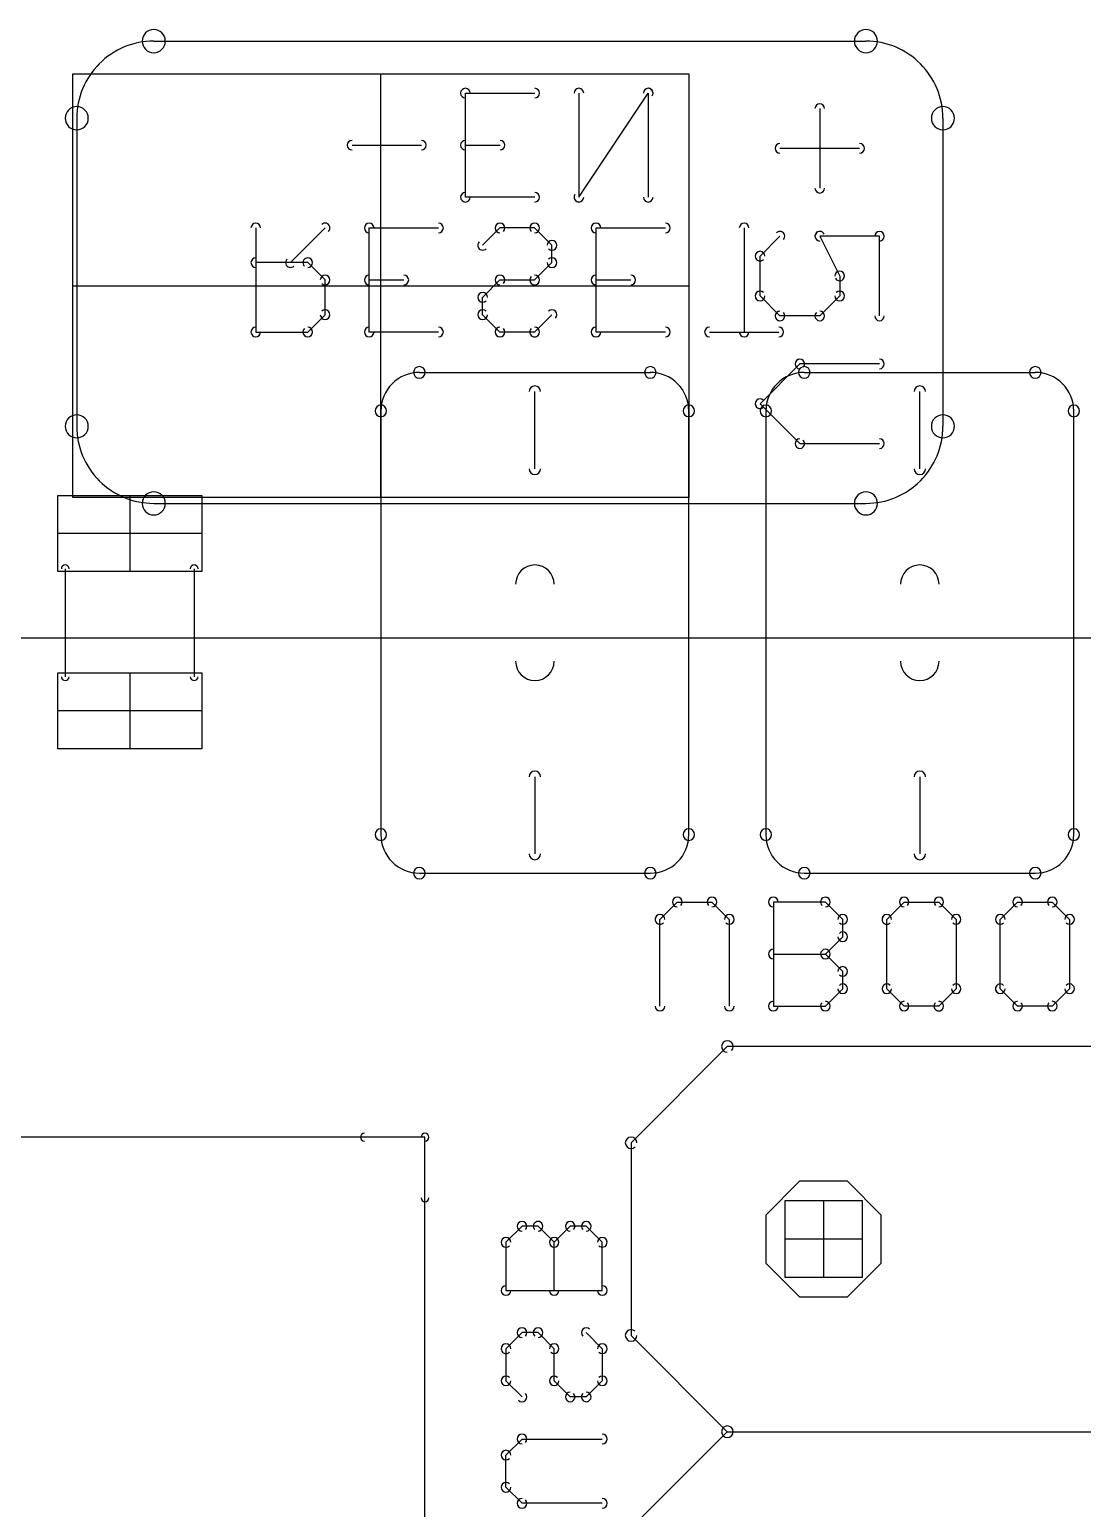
# Model space of a CAD drawing. Header units: inches. Extents: x 0 to 2.1, y -0.07 to 2.7.
# Drawn here: x 1.5537 to 1.8273, y 0.6701 to 1.054 of the extents above; entities that cross this region are included whole.
import ezdxf

# ---------------------------------------------------------------- set-up
doc = ezdxf.new("R2010")
doc.units = ezdxf.units.IN
doc.header["$LTSCALE"] = 0.0393700787401575
doc.header["$MEASUREMENT"] = 0
for name, color, linetype, true_color in [('freetronics11$components$ghosts', 9, 'Continuous', 0xbebebe), ('freetronics11$dxf$0', 18, 'Continuous', 0x000000), ('freetronics11$pads', 30, 'Continuous', 0xff7f00), ('freetronics11$pads$bottom', 30, 'Continuous', 0xff7f00), ('freetronics11$screen', 52, 'Continuous', 0xd7d71f)]:
    doc.layers.add(name, color=color, linetype=linetype, true_color=true_color)

# ---------------------------------------------------------------- blocks, each defined once
blk = doc.blocks.new('RECT')
at = {"layer": 'freetronics11$dxf$0', "color": 0, "linetype": 'ByBlock', "lineweight": -2}
for p, q in [((0.5, 0.5), (-0.5, 0.5)), ((-0.5, 0.5), (-0.5, -0.5)), ((0, -0.5), (0, 0.5)), ((0.5, -0.5), (0.5, 0.5)), ((-0.5, 0), (0.5, 0)), ((-0.5, -0.5), (0.5, -0.5))]:
    blk.add_line(p, q, dxfattribs=at)
blk = doc.blocks.new('OCTAGONP')
at = {"layer": 'freetronics11$dxf$0', "color": 0, "linetype": 'ByBlock', "lineweight": -2}
blk.add_lwpolyline([(-0.25, -0.103553), (-0.25, 0.103553), (-0.103553, 0.25), (0.103553, 0.25), (0.25, 0.103553), (0.25, -0.103553), (0.103553, -0.25), (-0.103553, -0.25), (-0.25, -0.103553), (-0.25, 0.103553)], dxfattribs=at)

msp = doc.modelspace()

# ---------------------------------------------------------------- linework, layer by layer
at = {"layer": 'freetronics11$components$ghosts'}
for p, q in [((1.685, 0.9400000000000002, -0.0645677542339978), (1.685, 0.9600000000000002, -0.0645677542339978)), ((1.785, 0.9400000000000002, -0.0645677542339978), (1.785, 0.9600000000000002, -0.0645677542339978)), ((1.562992, 0.9140160000000003, -0.0645677542339978), (1.562992, 0.8859840000000002, -0.0645677542339978)), ((1.596496, 0.9140160000000003, -0.0645677542339978), (1.596496, 0.8859840000000002, -0.0645677542339978)), ((1.685, 0.8600000000000002, -0.0645677542339978), (1.685, 0.8400000000000002, -0.0645677542339978)), ((1.785, 0.8600000000000002, -0.0645677542339978), (1.785, 0.8400000000000002, -0.0645677542339978)), ((1.656457, 0.7664570000000003, -0.0645677542339978), (1.463543, 0.7664570000000003, -0.0645677542339978)), ((1.656457, 0.5735430000000002, -0.0645677542339978), (1.656457, 0.7664570000000003, -0.0645677542339978))]:
    msp.add_line(p, q, dxfattribs=at)
for centre, radius, start, end in [((1.685, 0.9600000000000002, -0.0645677542339978), 0.0015000000000001, 0, 180), ((1.785, 0.9600000000000002, -0.0645677542339978), 0.0014999999999999, 0, 180), ((1.685, 0.9400000000000002, -0.0645677542339978), 0.0015000000000001, 180, 0), ((1.785, 0.9400000000000002, -0.0645677542339978), 0.0014999999999999, 180, 0), ((1.562992, 0.9140160000000003, -0.0645677542339978), 0.001, 0, 180), ((1.596496, 0.9140160000000003, -0.0645677542339978), 0.001, 0, 180), ((1.685, 0.9100000000000003, -0.0645677542339978), 0.005, 0, 180), ((1.785, 0.9100000000000003, -0.0645677542339978), 0.005, 0, 180), ((1.685, 0.8900000000000002, -0.0645677542339978), 0.005, 180, 0), ((1.785, 0.8900000000000002, -0.0645677542339978), 0.005, 180, 0), ((1.562992, 0.8859840000000002, -0.0645677542339978), 0.001, 180, 0), ((1.596496, 0.8859840000000002, -0.0645677542339978), 0.001, 180, 0), ((1.685, 0.8600000000000002, -0.0645677542339978), 0.0015000000000001, 0, 180), ((1.785, 0.8600000000000002, -0.0645677542339978), 0.0014999999999999, 0, 180), ((1.685, 0.8400000000000002, -0.0645677542339978), 0.0015000000000001, 180, 0), ((1.785, 0.8400000000000002, -0.0645677542339978), 0.0014999999999999, 180, 0), ((1.656457, 0.7664570000000003, -0.0645677542339978), 0.001, 0, 180), ((1.656457, 0.7664570000000002, -0.0645677542339978), 0.0009999999999999, 270, 90)]:
    msp.add_arc(centre, radius, start, end, dxfattribs=at)
at = {"layer": 'freetronics11$pads'}
for p, q in [((1.565, 0.9324999999999999, 0.001), (1.565, 1.0425, 0.001)), ((1.565, 1.0425, 0.001), (1.724999999999999, 1.0425, 0.001)), ((1.645, 0.9324999999999999, 0.001), (1.645, 1.0425, 0.001)), ((1.724999999999999, 1.0425, 0.001), (1.724999999999999, 0.9324999999999999, 0.001)), ((1.565, 0.9874999999999999, 0.001), (1.724999999999999, 0.9874999999999999, 0.001)), ((1.724999999999999, 0.9324999999999999, 0.001), (1.565, 0.9324999999999999, 0.001))]:
    msp.add_line(p, q, dxfattribs=at)
at = {"layer": 'freetronics11$screen'}
for p, q in [((1.586, 1.050999999999999), (1.771, 1.050999999999999)), ((1.666965, 1.0375, -0.0642037024644965), (1.684981, 1.0375, -0.0642037024644965)), ((1.666965, 1.010477, -0.0642037024644965), (1.666965, 1.0375, -0.0642037024644965)), ((1.69643, 1.010477, -0.0642037024644965), (1.714446, 1.0375, -0.0642037024644965)), ((1.69643, 1.0375, -0.0642037024644965), (1.69643, 1.010477, -0.0642037024644965)), ((1.714446, 1.0375, -0.0642037024644965), (1.714446, 1.010477, -0.0642037024644965)), ((1.759013, 1.0335), (1.759013, 1.012815999999999)), ((1.566, 1.030999999999999), (1.566, 0.9509999999999995)), ((1.791, 1.030999999999999), (1.791, 0.9509999999999995)), ((1.6375, 1.023989, -0.0642037024644965), (1.655515, 1.023989, -0.0642037024644965)), ((1.666965, 1.023989, -0.0642037024644965), (1.675973, 1.023989, -0.0642037024644965)), ((1.769355, 1.023158), (1.748671, 1.023158)), ((1.684981, 1.010477, -0.0642037024644965), (1.666965, 1.010477, -0.0642037024644965)), ((1.6125, 1.0025, -0.0642037024644965), (1.6125, 0.9754770000000003, -0.0642037024644965)), ((1.621508, 0.9934920000000003, -0.0642037024644965), (1.630515, 1.0025, -0.0642037024644965)), ((1.641965, 1.0025, -0.0642037024644965), (1.659981, 1.0025, -0.0642037024644965)), ((1.641965, 0.9754770000000003, -0.0642037024644965), (1.641965, 1.0025, -0.0642037024644965)), ((1.675934, 1.0025, -0.0642037024644965), (1.67143, 0.9979960000000002, -0.0642037024644965)), ((1.684942, 1.0025, -0.0642037024644965), (1.675934, 1.0025, -0.0642037024644965)), ((1.689446, 0.9979960000000002, -0.0642037024644965), (1.684942, 1.0025, -0.0642037024644965)), ((1.700896, 1.0025, -0.0642037024644965), (1.718911, 1.0025, -0.0642037024644965)), ((1.700896, 0.9754770000000003, -0.0642037024644965), (1.700896, 1.0025, -0.0642037024644965)), ((1.739368, 1.0025, -0.0642037024644965), (1.739368, 0.9754770000000003, -0.0642037024644965)), ((1.7435, 0.9951809999999995), (1.748671, 1.000351999999999)), ((1.774526, 1.000351999999999), (1.759013, 1.000351999999999)), ((1.759013, 1.000351999999999), (1.764184, 0.9900099999999996)), ((1.774526, 0.9796669999999995), (1.774526, 1.000351999999999)), ((1.689446, 0.9934920000000003, -0.0642037024644965), (1.689446, 0.9979960000000002, -0.0642037024644965)), ((1.7435, 0.9848389999999996), (1.7435, 0.9951809999999995)), ((1.626011, 0.9934920000000003, -0.0642037024644965), (1.6125, 0.9934920000000003, -0.0642037024644965)), ((1.630515, 0.9889890000000002, -0.0642037024644965), (1.626011, 0.9934920000000003, -0.0642037024644965)), ((1.684942, 0.9889890000000002, -0.0642037024644965), (1.689446, 0.9934920000000003, -0.0642037024644965)), ((1.630515, 0.9799810000000002, -0.0642037024644965), (1.630515, 0.9889890000000002, -0.0642037024644965)), ((1.641965, 0.9889890000000002, -0.0642037024644965), (1.650973, 0.9889890000000002, -0.0642037024644965)), ((1.67143, 0.9844850000000003, -0.0642037024644965), (1.675934, 0.9889890000000002, -0.0642037024644965)), ((1.675934, 0.9889890000000002, -0.0642037024644965), (1.684942, 0.9889890000000002, -0.0642037024644965)), ((1.700896, 0.9889890000000002, -0.0642037024644965), (1.709903, 0.9889890000000002, -0.0642037024644965)), ((1.764184, 0.9900099999999996), (1.764184, 0.9848389999999996)), ((1.67143, 0.9799810000000002, -0.0642037024644965), (1.67143, 0.9844850000000003, -0.0642037024644965)), ((1.748671, 0.9796669999999995), (1.7435, 0.9848389999999996)), ((1.764184, 0.9848389999999996), (1.759013, 0.9796669999999995)), ((1.626011, 0.9754770000000003, -0.0642037024644965), (1.630515, 0.9799810000000002, -0.0642037024644965)), ((1.675934, 0.9754770000000003, -0.0642037024644965), (1.67143, 0.9799810000000002, -0.0642037024644965)), ((1.689446, 0.9799810000000002, -0.0642037024644965), (1.684942, 0.9754770000000003, -0.0642037024644965)), ((1.759013, 0.9796669999999995), (1.748671, 0.9796669999999995)), ((1.6125, 0.9754770000000003, -0.0642037024644965), (1.626011, 0.9754770000000003, -0.0642037024644965)), ((1.659981, 0.9754770000000003, -0.0642037024644965), (1.641965, 0.9754770000000003, -0.0642037024644965)), ((1.684942, 0.9754770000000003, -0.0642037024644965), (1.675934, 0.9754770000000003, -0.0642037024644965)), ((1.718911, 0.9754770000000003, -0.0642037024644965), (1.700896, 0.9754770000000003, -0.0642037024644965)), ((1.730361, 0.9754770000000003, -0.0642037024644965), (1.748376, 0.9754770000000003, -0.0642037024644965)), ((1.655, 0.9650000000000002, -0.0642037024644965), (1.715, 0.9650000000000002, -0.0642037024644965)), ((1.753842, 0.9672029999999996), (1.7435, 0.9568609999999995)), ((1.774526, 0.9672029999999996), (1.753842, 0.9672029999999996)), ((1.755, 0.9650000000000002, -0.0642037024644965), (1.815, 0.9650000000000002, -0.0642037024644965)), ((1.7435, 0.9568609999999995), (1.753842, 0.9465189999999996)), ((1.645, 0.9550000000000002, -0.0642037024644965), (1.645, 0.8450000000000002, -0.0642037024644965)), ((1.725, 0.8450000000000002, -0.0642037024644965), (1.725, 0.9550000000000002, -0.0642037024644965)), ((1.745, 0.9550000000000002, -0.0642037024644965), (1.745, 0.8450000000000002, -0.0642037024644965)), ((1.825, 0.8450000000000002, -0.0642037024644965), (1.825, 0.9550000000000002, -0.0642037024644965)), ((1.753842, 0.9465189999999996), (1.774526, 0.9465189999999996)), ((1.586, 0.9309999999999996), (1.771, 0.9309999999999996)), ((1.831, 0.8959999999999996), (1.276, 0.8959999999999996)), ((1.655, 0.8350000000000002, -0.0642037024644965), (1.715, 0.8350000000000002, -0.0642037024644965)), ((1.755, 0.8350000000000002, -0.0642037024644965), (1.815, 0.8350000000000002, -0.0642037024644965)), ((1.7175, 0.8229960000000002, -0.0642037024644965), (1.722004, 0.8275000000000002, -0.0642037024644965)), ((1.722004, 0.8275000000000002, -0.0642037024644965), (1.731011, 0.8275000000000002, -0.0642037024644965)), ((1.731011, 0.8275000000000002, -0.0642037024644965), (1.735515, 0.8229960000000002, -0.0642037024644965)), ((1.760477, 0.8275000000000002, -0.0642037024644965), (1.746965, 0.8275000000000002, -0.0642037024644965)), ((1.746965, 0.8275000000000002, -0.0642037024644965), (1.746965, 0.8004770000000002, -0.0642037024644965)), ((1.764981, 0.8229960000000002, -0.0642037024644965), (1.760477, 0.8275000000000002, -0.0642037024644965)), ((1.77643, 0.8229960000000002, -0.0642037024644965), (1.780934, 0.8275000000000002, -0.0642037024644965)), ((1.780934, 0.8275000000000002, -0.0642037024644965), (1.789942, 0.8275000000000002, -0.0642037024644965)), ((1.789942, 0.8275000000000002, -0.0642037024644965), (1.794446, 0.8229960000000002, -0.0642037024644965)), ((1.805896, 0.8229960000000002, -0.0642037024644965), (1.810399, 0.8275000000000002, -0.0642037024644965)), ((1.810399, 0.8275000000000002, -0.0642037024644965), (1.819407, 0.8275000000000002, -0.0642037024644965)), ((1.819407, 0.8275000000000002, -0.0642037024644965), (1.823911, 0.8229960000000002, -0.0642037024644965)), ((1.7175, 0.8004770000000002, -0.0642037024644965), (1.7175, 0.8229960000000002, -0.0642037024644965)), ((1.735515, 0.8229960000000002, -0.0642037024644965), (1.735515, 0.8004770000000002, -0.0642037024644965)), ((1.764981, 0.8184920000000002, -0.0642037024644965), (1.764981, 0.8229960000000002, -0.0642037024644965)), ((1.77643, 0.8049810000000002, -0.0642037024644965), (1.77643, 0.8229960000000002, -0.0642037024644965)), ((1.794446, 0.8229960000000002, -0.0642037024644965), (1.794446, 0.8049810000000002, -0.0642037024644965)), ((1.805896, 0.8049810000000002, -0.0642037024644965), (1.805896, 0.8229960000000002, -0.0642037024644965)), ((1.823911, 0.8229960000000002, -0.0642037024644965), (1.823911, 0.8049810000000002, -0.0642037024644965)), ((1.760477, 0.8139890000000002, -0.0642037024644965), (1.764981, 0.8184920000000002, -0.0642037024644965)), ((1.746965, 0.8139890000000002, -0.0642037024644965), (1.760477, 0.8139890000000002, -0.0642037024644965)), ((1.764981, 0.8094850000000002, -0.0642037024644965), (1.760477, 0.8139890000000002, -0.0642037024644965)), ((1.764981, 0.8049810000000002, -0.0642037024644965), (1.764981, 0.8094850000000002, -0.0642037024644965)), ((1.760477, 0.8004770000000002, -0.0642037024644965), (1.764981, 0.8049810000000002, -0.0642037024644965)), ((1.780934, 0.8004770000000002, -0.0642037024644965), (1.77643, 0.8049810000000002, -0.0642037024644965)), ((1.794446, 0.8049810000000002, -0.0642037024644965), (1.789942, 0.8004770000000002, -0.0642037024644965)), ((1.810399, 0.8004770000000002, -0.0642037024644965), (1.805896, 0.8049810000000002, -0.0642037024644965)), ((1.823911, 0.8049810000000002, -0.0642037024644965), (1.819407, 0.8004770000000002, -0.0642037024644965)), ((1.746965, 0.8004770000000002, -0.0642037024644965), (1.760477, 0.8004770000000002, -0.0642037024644965)), ((1.789942, 0.8004770000000002, -0.0642037024644965), (1.780934, 0.8004770000000002, -0.0642037024644965)), ((1.819407, 0.8004770000000002, -0.0642037024644965), (1.810399, 0.8004770000000002, -0.0642037024644965)), ((1.735, 0.7900000000000003, -0.0642037024644965), (1.71, 0.7650000000000002, -0.0642037024644965)), ((1.885, 0.7900000000000003, -0.0642037024644965), (1.735, 0.7900000000000003, -0.0642037024644965)), ((1.656457, 0.7664570000000003, -0.0642037024644965), (1.640709, 0.7664570000000003, -0.0642037024644965)), ((1.656457, 0.7507090000000002, -0.0642037024644965), (1.656457, 0.7664570000000003, -0.0642037024644965)), ((1.71, 0.7650000000000002, -0.0642037024644965), (1.71, 0.7150000000000002, -0.0642037024644965)), ((1.68167, 0.7433380000000003, -0.0642037024644965), (1.6775, 0.7391670000000002, -0.0642037024644965)), ((1.68584, 0.7433380000000003, -0.0642037024644965), (1.68167, 0.7433380000000003, -0.0642037024644965)), ((1.690011, 0.7391670000000002, -0.0642037024644965), (1.68584, 0.7433380000000003, -0.0642037024644965)), ((1.694181, 0.7433380000000003, -0.0642037024644965), (1.690011, 0.7391670000000002, -0.0642037024644965)), ((1.698351, 0.7433380000000003, -0.0642037024644965), (1.694181, 0.7433380000000003, -0.0642037024644965)), ((1.702521, 0.7391670000000002, -0.0642037024644965), (1.698351, 0.7433380000000003, -0.0642037024644965)), ((1.6775, 0.7391670000000002, -0.0642037024644965), (1.6775, 0.7266570000000002, -0.0642037024644965)), ((1.690011, 0.7266570000000002, -0.0642037024644965), (1.690011, 0.7391670000000002, -0.0642037024644965)), ((1.702521, 0.7266570000000002, -0.0642037024644965), (1.702521, 0.7391670000000002, -0.0642037024644965)), ((1.6775, 0.7266570000000002, -0.0642037024644965), (1.702521, 0.7266570000000002, -0.0642037024644965)), ((1.68167, 0.7157140000000002, -0.0642037024644965), (1.6775, 0.7115440000000002, -0.0642037024644965)), ((1.68584, 0.7157140000000002, -0.0642037024644965), (1.68167, 0.7157140000000002, -0.0642037024644965)), ((1.690011, 0.7115440000000002, -0.0642037024644965), (1.68584, 0.7157140000000002, -0.0642037024644965)), ((1.698351, 0.7157140000000002, -0.0642037024644965), (1.702521, 0.7115440000000002, -0.0642037024644965)), ((1.71, 0.7150000000000002, -0.0642037024644965), (1.735, 0.6900000000000002, -0.0642037024644965)), ((1.6775, 0.7115440000000002, -0.0642037024644965), (1.6775, 0.7032030000000002, -0.0642037024644965)), ((1.690011, 0.7032030000000002, -0.0642037024644965), (1.690011, 0.7115440000000002, -0.0642037024644965)), ((1.702521, 0.7115440000000002, -0.0642037024644965), (1.702521, 0.7032030000000002, -0.0642037024644965)), ((1.6775, 0.7032030000000002, -0.0642037024644965), (1.68167, 0.6990330000000002, -0.0642037024644965)), ((1.694181, 0.6990330000000002, -0.0642037024644965), (1.690011, 0.7032030000000002, -0.0642037024644965)), ((1.702521, 0.7032030000000002, -0.0642037024644965), (1.698351, 0.6990330000000002, -0.0642037024644965)), ((1.698351, 0.6990330000000002, -0.0642037024644965), (1.694181, 0.6990330000000002, -0.0642037024644965)), ((1.6775, 0.6839200000000002, -0.0642037024644965), (1.68167, 0.6880910000000002, -0.0642037024644965)), ((1.68167, 0.6880910000000002, -0.0642037024644965), (1.702521, 0.6880910000000002, -0.0642037024644965)), ((1.735, 0.6900000000000002, -0.0642037024644965), (1.71, 0.6650000000000003, -0.0642037024644965)), ((1.735, 0.6900000000000002, -0.0642037024644965), (1.885, 0.6900000000000002, -0.0642037024644965)), ((1.6775, 0.6755800000000002, -0.0642037024644965), (1.6775, 0.6839200000000002, -0.0642037024644965)), ((1.68167, 0.6714100000000002, -0.0642037024644965), (1.6775, 0.6755800000000002, -0.0642037024644965)), ((1.702521, 0.6714100000000002, -0.0642037024644965), (1.68167, 0.6714100000000002, -0.0642037024644965))]:
    msp.add_line(p, q, dxfattribs=at)
for centre, radius, start, end in [((1.586, 1.050999999999999), 0.003, 90, 270), ((1.586, 1.050999999999999), 0.003, 270, 90), ((1.771, 1.050999999999999), 0.003, 90, 270), ((1.771, 1.050999999999999), 0.003, 270, 90), ((1.585999985058497, 1.031000014941503), 0.0199999850585019, 89.99995719571262, 180.0000428042867), ((1.771000014941504, 1.031000014941503), 0.0199999850585019, 359.9999571957126, 90.00004280428675), ((1.666965, 1.0375, -0.0642037024644965), 0.0012500000000001, 90, 270), ((1.666965, 1.0375, -0.0642037024644965), 0.00125, 0, 180), ((1.684981, 1.0375, -0.0642037024644965), 0.0012500000000001, 270, 90), ((1.69643, 1.0375, -0.0642037024644965), 0.0012500000000001, 0, 180), ((1.714446, 1.0375, -0.0642037024644965), 0.0012500000000001, 0, 180), ((1.714446, 1.0375, -0.0642037024644965), 0.0012497395728711, 326.322647915347, 146.322647915347), ((1.566, 1.030999999999999), 0.003, 0, 180), ((1.759013, 1.0335), 0.00125, 0, 180), ((1.791, 1.030999999999999), 0.003, 0, 180), ((1.566, 1.030999999999999), 0.003, 180, 0), ((1.791, 1.030999999999999), 0.003, 180, 0), ((1.6375, 1.023989, -0.0642037024644965), 0.00125, 90, 270), ((1.655515, 1.023989, -0.0642037024644965), 0.00125, 270, 90), ((1.666965, 1.023989, -0.0642037024644965), 0.00125, 90, 270), ((1.675973, 1.023989, -0.0642037024644965), 0.00125, 270, 90), ((1.748671, 1.023158), 0.00125, 90, 270), ((1.769355, 1.023158), 0.00125, 270, 90), ((1.666965, 1.010477, -0.0642037024644965), 0.00125, 90, 270), ((1.666965, 1.010477, -0.0642037024644965), 0.00125, 180, 0), ((1.684981, 1.010477, -0.0642037024644965), 0.00125, 270, 90), ((1.69643, 1.010477, -0.0642037024644965), 0.0012500000000001, 180, 0), ((1.69643, 1.010477, -0.0642037024644965), 0.0012497395728711, 146.322647915347, 326.322647915347), ((1.714446, 1.010477, -0.0642037024644965), 0.0012500000000001, 180, 0), ((1.759013, 1.012815999999999), 0.00125, 180, 0), ((1.6125, 1.0025, -0.0642037024644965), 0.00125, 0, 180), ((1.6305155, 1.0025, -0.0642037024644965), 0.0012498112857548, 314.9837918591323, 134.9837918591323), ((1.641965, 1.0025, -0.0642037024644965), 0.00125, 90, 270), ((1.641965, 1.0025, -0.0642037024644965), 0.0012500000000001, 0, 180), ((1.659981, 1.0025, -0.0642037024644965), 0.00125, 270, 90), ((1.675934, 1.0025, -0.0642037024644965), 0.00125, 90, 270), ((1.675934, 1.0025, -0.0642037024644965), 0.0012501647891378, 315, 135), ((1.684942, 1.0025, -0.0642037024644965), 0.0012501647891378, 45, 225), ((1.684942, 1.0025, -0.0642037024644965), 0.00125, 270, 90), ((1.700896, 1.0025, -0.0642037024644965), 0.00125, 90, 270), ((1.700896, 1.0025, -0.0642037024644965), 0.00125, 0, 180), ((1.718911, 1.0025, -0.0642037024644965), 0.00125, 270, 90), ((1.739368, 1.0025, -0.0642037024644965), 0.00125, 0, 180), ((1.67143, 0.9979960000000002, -0.0642037024644965), 0.0012501647891378, 134.9999999999964, 314.9999999999964), ((1.689446, 0.9979960000000002, -0.0642037024644965), 0.00125, 0, 180), ((1.689446, 0.9979960000000002, -0.0642037024644965), 0.0012501647891379, 224.9999999999964, 44.9999999999964), ((1.748671, 1.000351999999999), 0.0012501647891378, 314.9999999999964, 135), ((1.759013, 1.000351999999999), 0.00125, 90, 270), ((1.759013, 1.000351999999999), 0.0012499619994224, 26.56505117707799, 206.565051177078), ((1.774526, 1.000351999999999), 0.00125, 0, 180), ((1.774526, 1.000351999999999), 0.00125, 270, 90), ((1.6125, 0.9934920000000003, -0.0642037024644965), 0.00125, 90, 270), ((1.621508, 0.9934920000000003, -0.0642037024644965), 0.0012501647891378, 134.9999999999964, 314.9999999999964), ((1.6260115, 0.9934920000000003, -0.0642037024644965), 0.0012498112857548, 45.01620814087129, 225.0162081408713), ((1.626011, 0.9934920000000003, -0.0642037024644965), 0.00125, 270, 90), ((1.689446, 0.9934920000000003, -0.0642037024644965), 0.0012501647891379, 315.0000000000036, 135.0000000000036), ((1.7435, 0.9951809999999995), 0.0012501647891378, 134.9999999999964, 314.9999999999964), ((1.7435, 0.9951809999999995), 0.00125, 0, 180), ((1.689446, 0.9934920000000003, -0.0642037024644965), 0.00125, 180, 0), ((1.764184, 0.9900099999999996), 0.00125, 0, 180), ((1.764184, 0.9900099999999996), 0.0012499619994224, 206.565051177078, 26.56505117707799), ((1.630515, 0.9889890000000002, -0.0642037024644965), 0.00125, 0, 180), ((1.6305155, 0.9889885000000003, -0.0642037024644965), 0.0012494576823566, 225, 45), ((1.641965, 0.9889890000000002, -0.0642037024644965), 0.00125, 90, 270), ((1.650973, 0.9889890000000002, -0.0642037024644965), 0.00125, 270, 90), ((1.675934, 0.9889890000000002, -0.0642037024644965), 0.00125, 90, 270), ((1.675934, 0.9889885000000003, -0.0642037024644965), 0.0012498112857548, 315.0162081408749, 135.0162081408749), ((1.684942, 0.9889885000000003, -0.0642037024644965), 0.0012498112857548, 135.0162081408749, 315.0162081408749), ((1.684942, 0.9889890000000002, -0.0642037024644965), 0.00125, 270, 90), ((1.700896, 0.9889890000000002, -0.0642037024644965), 0.00125, 90, 270), ((1.709903, 0.9889890000000002, -0.0642037024644965), 0.00125, 270, 90), ((1.67143, 0.9844850000000003, -0.0642037024644965), 0.00125, 0, 180), ((1.67143, 0.9844845000000002, -0.0642037024644965), 0.0012498112857548, 135.0162081408749, 315.0162081408749), ((1.7435, 0.9848389999999996), 0.00125, 180, 0), ((1.7435, 0.9848384999999995), 0.0012498112857548, 44.98379185912511, 224.9837918591251), ((1.764184, 0.9848389999999996), 0.00125, 180, 0), ((1.764184, 0.9848384999999995), 0.0012498112857548, 315.0162081408749, 135.0162081408749), ((1.630515, 0.9799810000000002, -0.0642037024644965), 0.00125, 180, 0), ((1.6305155, 0.9799810000000002, -0.0642037024644965), 0.0012498112857548, 314.9837918591287, 134.9837918591287), ((1.67143, 0.9799810000000002, -0.0642037024644965), 0.0012501647891378, 45.0000000000036, 225.0000000000036), ((1.67143, 0.9799810000000002, -0.0642037024644965), 0.00125, 180, 0), ((1.689446, 0.9799810000000002, -0.0642037024644965), 0.0012501647891379, 315.0000000000036, 135.0000000000036), ((1.748671, 0.9796669999999996), 0.00125, 90, 270), ((1.748671, 0.9796674999999995), 0.0012498112857548, 224.9837918591251, 44.98379185912511), ((1.759013, 0.9796674999999995), 0.0012498112857548, 135.0162081408749, 315.0162081408749), ((1.759013, 0.9796669999999996), 0.00125, 270, 90), ((1.774526, 0.9796669999999995), 0.00125, 180, 0), ((1.6125, 0.9754770000000001, -0.0642037024644965), 0.00125, 90, 270), ((1.6125, 0.9754770000000003, -0.0642037024644965), 0.00125, 180, 0), ((1.6260115, 0.9754770000000003, -0.0642037024644965), 0.0012498112857548, 134.9837918591287, 314.9837918591287), ((1.626011, 0.9754770000000001, -0.0642037024644965), 0.00125, 270, 90), ((1.641965, 0.9754770000000001, -0.0642037024644965), 0.00125, 90, 270), ((1.641965, 0.9754770000000003, -0.0642037024644965), 0.0012500000000001, 180, 0), ((1.659981, 0.9754770000000001, -0.0642037024644965), 0.00125, 270, 90), ((1.675934, 0.9754770000000001, -0.0642037024644965), 0.00125, 90, 270), ((1.675934, 0.9754770000000003, -0.0642037024644965), 0.0012501647891378, 225.0000000000036, 45.0000000000036), ((1.684942, 0.9754770000000003, -0.0642037024644965), 0.0012501647891378, 134.9999999999964, 314.9999999999964), ((1.684942, 0.9754770000000001, -0.0642037024644965), 0.00125, 270, 90), ((1.700896, 0.9754770000000001, -0.0642037024644965), 0.00125, 90, 270), ((1.700896, 0.9754770000000003, -0.0642037024644965), 0.00125, 180, 0), ((1.718911, 0.9754770000000001, -0.0642037024644965), 0.00125, 270, 90), ((1.730361, 0.9754770000000001, -0.0642037024644965), 0.00125, 90, 270), ((1.739368, 0.9754770000000003, -0.0642037024644965), 0.00125, 180, 0), ((1.748376, 0.9754770000000001, -0.0642037024644965), 0.00125, 270, 90), ((1.753842, 0.9672029999999996), 0.00125, 90, 270), ((1.753842, 0.9672034999999995), 0.0012498112857548, 315.0162081408749, 135.0162081408749), ((1.774526, 0.9672029999999996), 0.00125, 270, 90), ((1.654999992529248, 0.955000007470752, -0.0642037024644965), 0.009999992529251, 89.99995719571326, 180.0000428042867), ((1.655, 0.9650000000000003, -0.0642037024644965), 0.0015, 90, 270), ((1.655, 0.9650000000000003, -0.0642037024644965), 0.0015, 270, 90), ((1.715, 0.9650000000000003, -0.0642037024644965), 0.0015, 90, 270), ((1.715, 0.9650000000000003, -0.0642037024644965), 0.0015, 270, 90), ((1.715000007470752, 0.955000007470752, -0.0642037024644965), 0.009999992529251, 359.9999571957126, 90.00004280428675), ((1.754999992529248, 0.9550000074707521, -0.0642037024644965), 0.0099999925292509, 89.99995719571453, 180.0000428042874), ((1.755, 0.9650000000000003, -0.0642037024644965), 0.0015, 90, 270), ((1.755, 0.9650000000000003, -0.0642037024644965), 0.0015, 270, 90), ((1.815, 0.9650000000000003, -0.0642037024644965), 0.0015, 90, 270), ((1.815, 0.9650000000000003, -0.0642037024644965), 0.0015, 270, 90), ((1.815000007470752, 0.955000007470752, -0.0642037024644965), 0.009999992529251, 359.9999571957126, 90.00004280428675), ((1.645, 0.9550000000000002, -0.0642037024644965), 0.0015000000000001, 0, 180), ((1.725, 0.9550000000000002, -0.0642037024644965), 0.0014999999999999, 0, 180), ((1.7435, 0.9568609999999995), 0.0012501647891378, 45.0000000000036, 225.0000000000036), ((1.7435, 0.9568609999999995), 0.0012501647891378, 134.9999999999964, 314.9999999999964), ((1.745, 0.9550000000000002, -0.0642037024644965), 0.0014999999999999, 0, 180), ((1.825, 0.9550000000000002, -0.0642037024644965), 0.0015000000000001, 0, 180), ((1.566, 0.9509999999999995), 0.003, 0, 180), ((1.645, 0.9550000000000002, -0.0642037024644965), 0.0015000000000001, 180, 0), ((1.725, 0.9550000000000002, -0.0642037024644965), 0.0014999999999999, 180, 0), ((1.745, 0.9550000000000002, -0.0642037024644965), 0.0014999999999999, 180, 0), ((1.791, 0.9509999999999995), 0.003, 0, 180), ((1.825, 0.9550000000000002, -0.0642037024644965), 0.0015000000000001, 180, 0), ((1.566, 0.9509999999999995), 0.003, 180, 0), ((1.585999985058496, 0.9509999850584959), 0.0199999850585019, 179.9999571957133, 270.0000428042874), ((1.771000014941504, 0.9509999850584959), 0.0199999850585019, 269.9999571957126, 4.28042867422e-05), ((1.791, 0.9509999999999995), 0.003, 180, 0), ((1.753842, 0.9465189999999996), 0.00125, 90, 270), ((1.753842, 0.9465189999999996), 0.0012501647891378, 225.0000000000036, 45.0000000000036), ((1.774526, 0.9465189999999996), 0.00125, 270, 90), ((1.586, 0.9309999999999996), 0.003, 90, 270), ((1.586, 0.9309999999999996), 0.003, 270, 90), ((1.771, 0.9309999999999996), 0.003, 90, 270), ((1.771, 0.9309999999999996), 0.003, 270, 90), ((1.645, 0.8450000000000002, -0.0642037024644965), 0.0015000000000001, 0, 180), ((1.645, 0.8450000000000002, -0.0642037024644965), 0.0015000000000001, 180, 0), ((1.654999992529248, 0.8449999925292484, -0.0642037024644965), 0.009999992529251, 179.9999571957126, 270.0000428042867), ((1.715000007470752, 0.8449999925292484, -0.0642037024644965), 0.009999992529251, 269.9999571957133, 4.28042867422e-05), ((1.725, 0.8450000000000002, -0.0642037024644965), 0.0014999999999999, 0, 180), ((1.725, 0.8450000000000002, -0.0642037024644965), 0.0014999999999999, 180, 0), ((1.745, 0.8450000000000002, -0.0642037024644965), 0.0014999999999999, 0, 180), ((1.745, 0.8450000000000002, -0.0642037024644965), 0.0014999999999999, 180, 0), ((1.754999992529248, 0.8449999925292483, -0.0642037024644965), 0.0099999925292509, 179.999957195712, 270.0000428042867), ((1.815000007470752, 0.8449999925292484, -0.0642037024644965), 0.009999992529251, 269.9999571957133, 4.28042867422e-05), ((1.825, 0.8450000000000002, -0.0642037024644965), 0.0015000000000001, 0, 180), ((1.825, 0.8450000000000002, -0.0642037024644965), 0.0015000000000001, 180, 0), ((1.655, 0.8350000000000002, -0.0642037024644965), 0.0015, 90, 270), ((1.655, 0.8350000000000002, -0.0642037024644965), 0.0015, 270, 90), ((1.715, 0.8350000000000002, -0.0642037024644965), 0.0015, 90, 270), ((1.715, 0.8350000000000002, -0.0642037024644965), 0.0015, 270, 90), ((1.755, 0.8350000000000002, -0.0642037024644965), 0.0015, 90, 270), ((1.755, 0.8350000000000002, -0.0642037024644965), 0.0015, 270, 90), ((1.815, 0.8350000000000002, -0.0642037024644965), 0.0015, 90, 270), ((1.815, 0.8350000000000002, -0.0642037024644965), 0.0015, 270, 90), ((1.722004, 0.8275000000000002, -0.0642037024644965), 0.00125, 90, 270), ((1.722004, 0.8275000000000002, -0.0642037024644965), 0.0012501647891378, 314.9999999999964, 134.9999999999964), ((1.7310115, 0.8275000000000002, -0.0642037024644965), 0.0012498112857547, 45.0162081408785, 225.0162081408785), ((1.731011, 0.8275000000000002, -0.0642037024644965), 0.00125, 270, 90), ((1.746965, 0.8275000000000002, -0.0642037024644965), 0.00125, 90, 270), ((1.746965, 0.8275000000000002, -0.0642037024644965), 0.0012500000000001, 0, 180), ((1.7604765, 0.8275000000000002, -0.0642037024644965), 0.0012498112857548, 45.01620814087129, 225.0162081408713), ((1.760477, 0.8275000000000002, -0.0642037024644965), 0.00125, 270, 90), ((1.780934, 0.8275000000000002, -0.0642037024644965), 0.00125, 90, 270), ((1.780934, 0.8275000000000002, -0.0642037024644965), 0.0012501647891378, 314.9999999999964, 134.9999999999964), ((1.789942, 0.8275000000000002, -0.0642037024644965), 0.0012501647891378, 45.0000000000036, 225.0000000000036), ((1.789942, 0.8275000000000002, -0.0642037024644965), 0.00125, 270, 90), ((1.810399, 0.8275000000000002, -0.0642037024644965), 0.00125, 90, 270), ((1.810399, 0.8275000000000002, -0.0642037024644965), 0.0012501647891378, 314.9999999999964, 134.9999999999964), ((1.819407, 0.8275000000000002, -0.0642037024644965), 0.0012501647891379, 44.9999999999964, 224.9999999999964), ((1.819407, 0.8275000000000002, -0.0642037024644965), 0.00125, 270, 90), ((1.7175, 0.8229960000000002, -0.0642037024644965), 0.0012501647891378, 134.9999999999964, 314.9999999999964), ((1.7175, 0.8229960000000002, -0.0642037024644965), 0.00125, 0, 180), ((1.735515, 0.8229960000000002, -0.0642037024644965), 0.00125, 0, 180), ((1.7355155, 0.8229960000000002, -0.0642037024644965), 0.0012498112857548, 225.0162081408713, 45.01620814087129), ((1.764981000000001, 0.8229960000000002, -0.0642037024644965), 0.0012500000000001, 0, 180), ((1.7649805, 0.8229960000000002, -0.0642037024644965), 0.0012498112857548, 225.0162081408713, 45.01620814087129), ((1.77643, 0.8229960000000002, -0.0642037024644965), 0.0012501647891378, 134.9999999999964, 314.9999999999964), ((1.77643, 0.8229960000000002, -0.0642037024644965), 0.00125, 0, 180), ((1.794446, 0.8229960000000002, -0.0642037024644965), 0.00125, 0, 180), ((1.794446000000001, 0.8229960000000002, -0.0642037024644965), 0.0012501647891378, 225.0000000000036, 45.0000000000036), ((1.8058955, 0.8229960000000002, -0.0642037024644965), 0.0012498112857547, 134.9837918591215, 314.9837918591215), ((1.805896, 0.8229960000000002, -0.0642037024644965), 0.00125, 0, 180), ((1.823911, 0.8229960000000002, -0.0642037024644965), 0.00125, 0, 180), ((1.823911, 0.8229960000000002, -0.0642037024644965), 0.0012501647891378, 225.0000000000036, 45.0000000000036), ((1.764981000000001, 0.8184920000000002, -0.0642037024644965), 0.0012500000000001, 180, 0), ((1.7649805, 0.8184920000000002, -0.0642037024644965), 0.0012498112857548, 314.9837918591287, 134.9837918591287), ((1.746965, 0.8139890000000003, -0.0642037024644965), 0.00125, 90, 270), ((1.7604765, 0.8139885000000002, -0.0642037024644965), 0.0012494576823567, 135, 315), ((1.760477, 0.8139885000000002, -0.0642037024644965), 0.0012498112857548, 44.98379185912511, 224.9837918591251), ((1.760477, 0.8139890000000003, -0.0642037024644965), 0.00125, 270, 90), ((1.764981000000001, 0.8094850000000002, -0.0642037024644965), 0.0012500000000001, 0, 180), ((1.7649805, 0.8094850000000002, -0.0642037024644965), 0.0012498112857548, 225.0162081408713, 45.01620814087129), ((1.764981000000001, 0.8049810000000002, -0.0642037024644965), 0.0012500000000001, 180, 0), ((1.7649805, 0.8049810000000002, -0.0642037024644965), 0.0012498112857548, 314.9837918591251, 134.9837918591251), ((1.77643, 0.8049810000000002, -0.0642037024644965), 0.0012501647891378, 45.0000000000036, 225.0000000000036), ((1.77643, 0.8049810000000002, -0.0642037024644965), 0.00125, 180, 0), ((1.794446, 0.8049810000000002, -0.0642037024644965), 0.00125, 180, 0), ((1.794446000000001, 0.8049810000000002, -0.0642037024644965), 0.0012501647891378, 314.9999999999964, 134.9999999999964), ((1.8058955, 0.8049810000000002, -0.0642037024644965), 0.0012498112857548, 45.01620814087489, 225.0162081408749), ((1.805896, 0.8049810000000002, -0.0642037024644965), 0.00125, 180, 0), ((1.823911, 0.8049810000000002, -0.0642037024644965), 0.00125, 180, 0), ((1.823911, 0.8049810000000002, -0.0642037024644965), 0.0012501647891378, 314.9999999999964, 134.9999999999964), ((1.7175, 0.8004770000000002, -0.0642037024644965), 0.00125, 180, 0), ((1.735515, 0.8004770000000002, -0.0642037024644965), 0.00125, 180, 0), ((1.746965, 0.8004770000000002, -0.0642037024644965), 0.00125, 90, 270), ((1.746965, 0.8004770000000002, -0.0642037024644965), 0.0012500000000001, 180, 0), ((1.7604765, 0.8004770000000002, -0.0642037024644965), 0.0012498112857548, 134.9837918591287, 314.9837918591287), ((1.760477, 0.8004770000000002, -0.0642037024644965), 0.00125, 270, 90), ((1.780934, 0.8004770000000002, -0.0642037024644965), 0.00125, 90, 270), ((1.780934, 0.8004770000000002, -0.0642037024644965), 0.0012501647891378, 225.0000000000036, 45.0000000000036), ((1.789942, 0.8004770000000002, -0.0642037024644965), 0.0012501647891378, 134.9999999999964, 314.9999999999964), ((1.789942, 0.8004770000000002, -0.0642037024644965), 0.00125, 270, 90), ((1.810399, 0.8004770000000002, -0.0642037024644965), 0.00125, 90, 270), ((1.810399, 0.8004770000000002, -0.0642037024644965), 0.0012501647891378, 225.0000000000036, 45.0000000000036), ((1.819407, 0.8004770000000002, -0.0642037024644965), 0.0012501647891379, 135.0000000000036, 315.0000000000036), ((1.819407, 0.8004770000000002, -0.0642037024644965), 0.00125, 270, 90), ((1.735, 0.7900000000000003, -0.0642037024644965), 0.0015, 90, 270), ((1.735, 0.7900000000000003, -0.0642037024644965), 0.0015004805896779, 315, 135), ((1.640709, 0.7664570000000002, -0.0642037024644965), 0.0009999999999999, 90, 270), ((1.656457, 0.7664570000000003, -0.0642037024644965), 0.001, 0, 180), ((1.656457, 0.7664570000000002, -0.0642037024644965), 0.0009999999999999, 270, 90), ((1.71, 0.7650000000000002, -0.0642037024644965), 0.0015004805896778, 135, 315), ((1.71, 0.7650000000000002, -0.0642037024644965), 0.0015000000000001, 0, 180), ((1.656457, 0.7507090000000002, -0.0642037024644965), 0.001, 180, 0), ((1.68167, 0.7433380000000003, -0.0642037024644965), 0.00125, 90, 270), ((1.68167, 0.7433380000000003, -0.0642037024644965), 0.0012501647891379, 315, 135), ((1.6858405, 0.7433380000000003, -0.0642037024644965), 0.0012498112857548, 45.01620814087489, 225.0162081408749), ((1.68584, 0.7433380000000003, -0.0642037024644965), 0.00125, 270, 90), ((1.694181, 0.7433380000000003, -0.0642037024644965), 0.00125, 90, 270), ((1.694181, 0.7433380000000003, -0.0642037024644965), 0.0012501647891378, 314.9999999999964, 134.9999999999964), ((1.698351, 0.7433380000000003, -0.0642037024644965), 0.0012501647891378, 45.0000000000036, 225.0000000000036), ((1.698351, 0.7433380000000003, -0.0642037024644965), 0.00125, 270, 90), ((1.6775, 0.7391670000000002, -0.0642037024644965), 0.00125, 0, 180), ((1.6775, 0.7391675000000002, -0.0642037024644965), 0.0012498112857548, 135.0162081408749, 315.0162081408749), ((1.690011, 0.7391670000000002, -0.0642037024644965), 0.00125, 0, 180), ((1.6900105, 0.7391675000000002, -0.0642037024644965), 0.0012494576823566, 134.9999999999928, 314.9999999999928), ((1.6900105, 0.7391675000000002, -0.0642037024644965), 0.0012494576823566, 225.0000000000072, 45.0000000000072), ((1.702521, 0.7391670000000002, -0.0642037024644965), 0.00125, 0, 180), ((1.702521, 0.7391675000000002, -0.0642037024644965), 0.0012498112857548, 224.9837918591251, 44.98379185912511), ((1.6775, 0.7266570000000002, -0.0642037024644965), 0.00125, 90, 270), ((1.6775, 0.7266570000000002, -0.0642037024644965), 0.00125, 180, 0), ((1.690011, 0.7266570000000002, -0.0642037024644965), 0.00125, 180, 0), ((1.702521, 0.7266570000000002, -0.0642037024644965), 0.00125, 180, 0), ((1.702521, 0.7266570000000002, -0.0642037024644965), 0.00125, 270, 90), ((1.68167, 0.7157140000000002, -0.0642037024644965), 0.00125, 90, 270), ((1.68167, 0.7157140000000002, -0.0642037024644965), 0.0012501647891379, 315.0000000000036, 135.0000000000036), ((1.6858405, 0.7157140000000002, -0.0642037024644965), 0.0012498112857547, 45.0162081408785, 225.0162081408785), ((1.68584, 0.7157140000000002, -0.0642037024644965), 0.00125, 270, 90), ((1.698351, 0.7157140000000002, -0.0642037024644965), 0.0012501647891378, 45.0000000000036, 225.0000000000036), ((1.71, 0.7150000000000002, -0.0642037024644965), 0.0015004805896778, 45, 225), ((1.71, 0.7150000000000002, -0.0642037024644965), 0.0015000000000001, 180, 0), ((1.6775, 0.7115440000000002, -0.0642037024644965), 0.0012501647891378, 134.9999999999964, 314.9999999999964), ((1.6775, 0.7115440000000002, -0.0642037024644965), 0.00125, 0, 180), ((1.690011, 0.7115440000000002, -0.0642037024644965), 0.00125, 0, 180), ((1.6900105, 0.7115440000000002, -0.0642037024644965), 0.0012498112857547, 225.0162081408785, 45.0162081408785), ((1.702521, 0.7115440000000002, -0.0642037024644965), 0.00125, 0, 180), ((1.702521, 0.7115440000000002, -0.0642037024644965), 0.0012501647891378, 225.0000000000036, 45.0000000000036), ((1.6775, 0.7032030000000002, -0.0642037024644965), 0.00125, 180, 0), ((1.6775, 0.7032035000000003, -0.0642037024644965), 0.0012498112857548, 44.98379185912511, 224.9837918591251), ((1.690011, 0.7032030000000002, -0.0642037024644965), 0.00125, 180, 0), ((1.6900105, 0.7032035000000003, -0.0642037024644965), 0.0012494576823566, 45.0000000000072, 225.0000000000072), ((1.702521, 0.7032030000000002, -0.0642037024644965), 0.00125, 180, 0), ((1.702521, 0.7032035000000003, -0.0642037024644965), 0.0012498112857548, 315.0162081408749, 135.0162081408749), ((1.68167, 0.6990330000000002, -0.0642037024644965), 0.0012501647891379, 224.9999999999964, 44.9999999999964), ((1.694181, 0.6990330000000002, -0.0642037024644965), 0.00125, 90, 270), ((1.694181, 0.6990330000000002, -0.0642037024644965), 0.0012501647891378, 225.0000000000036, 45.0000000000036), ((1.698351, 0.6990330000000002, -0.0642037024644965), 0.0012501647891378, 134.9999999999964, 314.9999999999964), ((1.698351, 0.6990330000000002, -0.0642037024644965), 0.00125, 270, 90), ((1.735, 0.6900000000000002, -0.0642037024644965), 0.0015, 90, 270), ((1.735, 0.6900000000000002, -0.0642037024644965), 0.0015004805896779, 315, 135), ((1.735, 0.6900000000000002, -0.0642037024644965), 0.0015004805896779, 225, 45), ((1.68167, 0.6880910000000002, -0.0642037024644965), 0.00125, 90, 270), ((1.68167, 0.6880910000000002, -0.0642037024644965), 0.0012501647891379, 315.0000000000036, 135.0000000000036), ((1.702521, 0.6880910000000002, -0.0642037024644965), 0.00125, 270, 90), ((1.6775, 0.6839200000000002, -0.0642037024644965), 0.00125, 0, 180), ((1.6775, 0.6839205000000002, -0.0642037024644965), 0.0012498112857548, 135.0162081408749, 315.0162081408749), ((1.6775, 0.6755800000000002, -0.0642037024644965), 0.0012501647891378, 45.0000000000036, 225.0000000000036), ((1.6775, 0.6755800000000002, -0.0642037024644965), 0.00125, 180, 0), ((1.68167, 0.6714100000000003, -0.0642037024644965), 0.00125, 90, 270), ((1.68167, 0.6714100000000002, -0.0642037024644965), 0.0012501647891379, 224.9999999999964, 44.9999999999964), ((1.702521, 0.6714100000000003, -0.0642037024644965), 0.00125, 270, 90)]:
    msp.add_arc(centre, radius, start, end, dxfattribs=at)

# ---------------------------------------------------------------- block references
at = {"layer": 'freetronics11$components$ghosts', "extrusion": (0, 0, -1), "rotation": 270}
for p, xscale, yscale in [((-1.579799, 0.9231560000000002, 0.0645677542339978), 0.019689, 0.037402), ((-1.579799, 0.8771560000000003, 0.0645677542339978), 0.019689, 0.037402), ((-1.76, 0.7400000000000002, 0.0645677542339978), 0.02, 0.02)]:
    msp.add_blockref('RECT', p, dxfattribs=dict(at, xscale=xscale, yscale=yscale))
at = {"layer": 'freetronics11$pads$bottom', "extrusion": (0, 0, -1), "xscale": 0.06, "yscale": 0.06, "rotation": 270}
msp.add_blockref('OCTAGONP', (-1.76, 0.7400000000000002), dxfattribs=at)
msp.add_blockref('OCTAGONP', (-1.76, 0.7400000000000002), dxfattribs=at)

doc.saveas('drawing.dxf')
